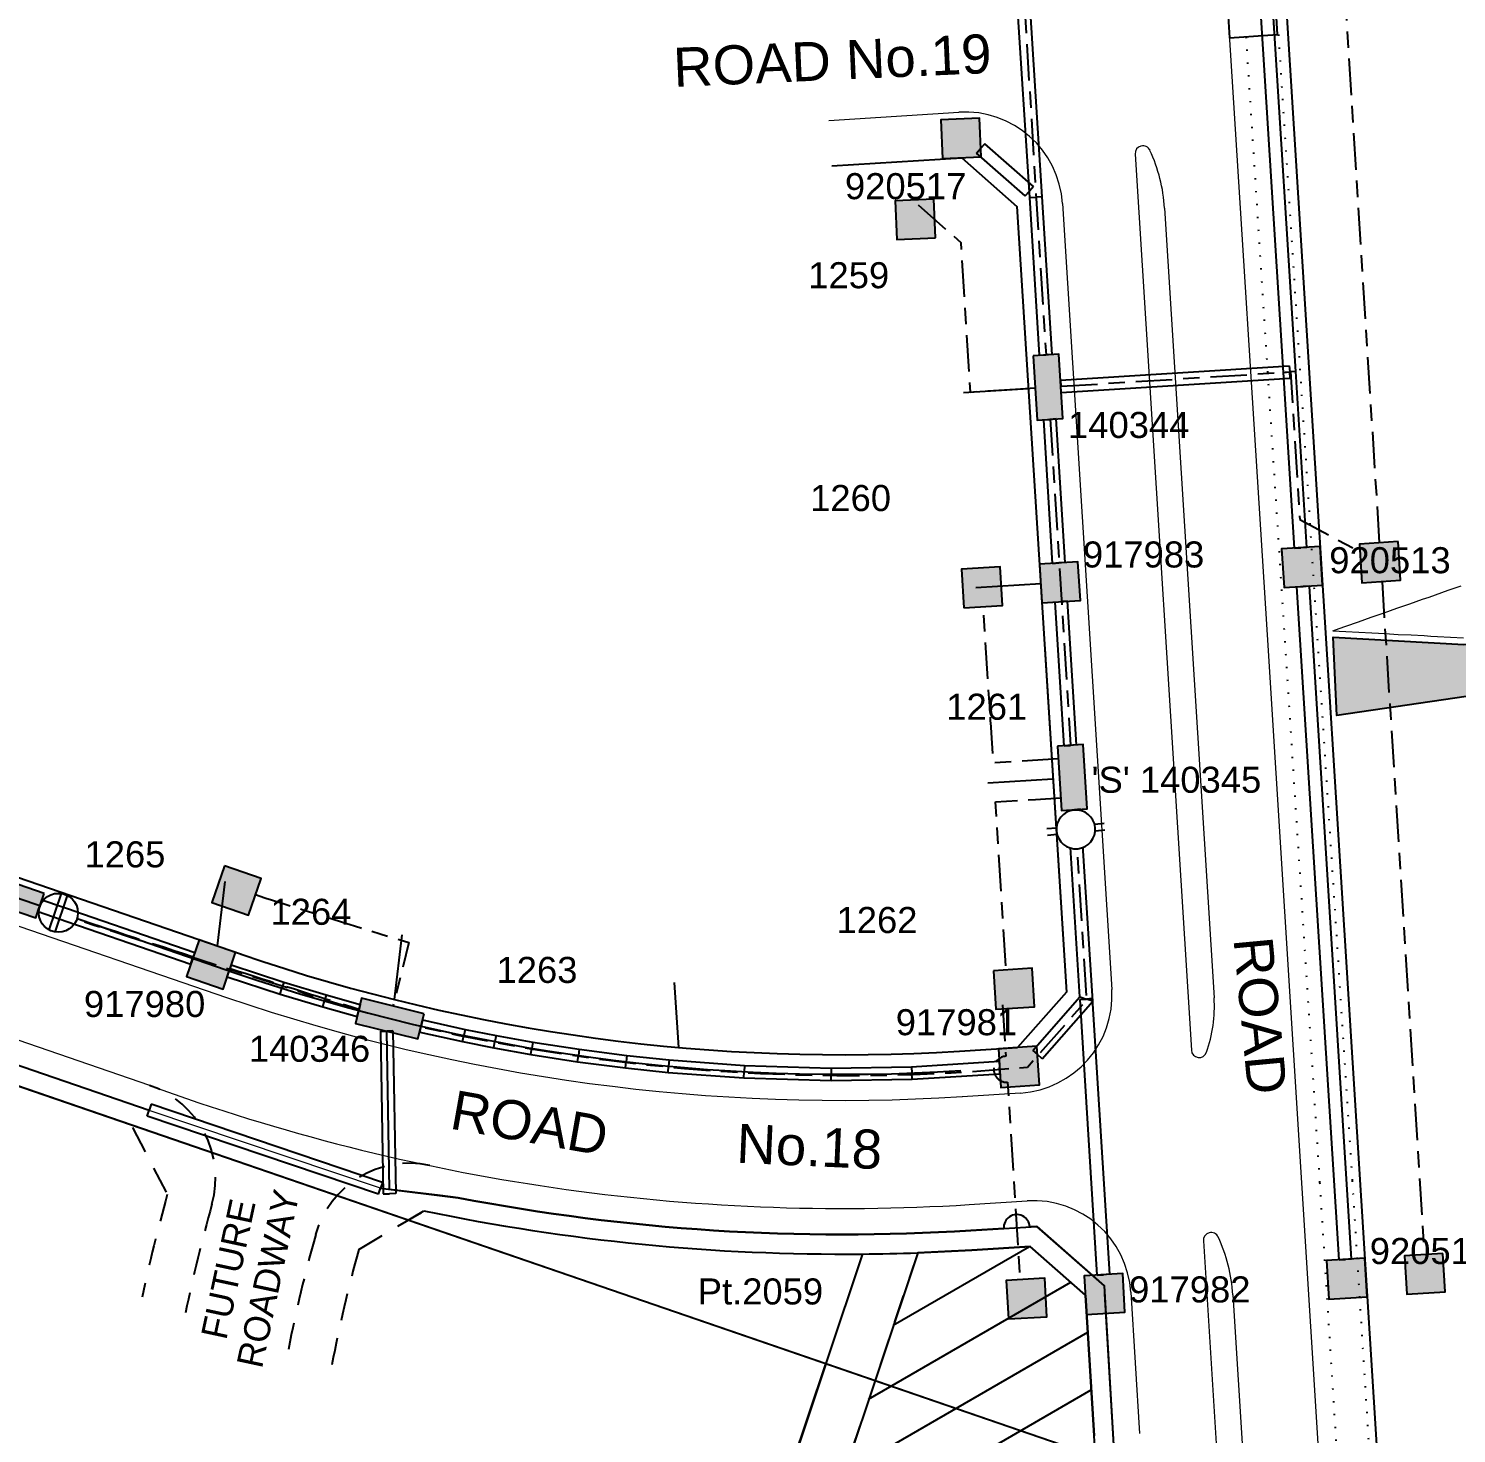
# Model space of a CAD drawing. Header units: metres. Extents: x 305482 to 305978, y 6275861 to 6276842.
# Drawn here: x 305648.5 to 305758.2, y 6276551.9 to 6276659.7 of the extents above; entities that cross this region are included whole.
import ezdxf
from ezdxf.enums import TextEntityAlignment as Align

# ---------------------------------------------------------------- set-up
doc = ezdxf.new("R2010")
doc.units = ezdxf.units.M
doc.header["$LTSCALE"] = 0.7
for name, pattern in [('Cable Exist OH', [1, 1, 0]), ('Cable Exist UG', [8.2, 4, -1.2, 1.8, -1.2]), ('Dash', [5, 3, -2]), ('DOT', [6.35, 0, -6.35]), ('IE Trench LV', [6.5, 5, -1.5])]:
    doc.linetypes.add(name, pattern=pattern)
doc.layers.get('0').update_dxf_attribs({"color": 6})
for name, color, linetype in [('_User Miscellaneous10', 8, 'Continuous'), ('_User Miscellaneous11', 7, 'Continuous'), ('_User Miscellaneous3', 11, 'Continuous'), ('_User Miscellaneous6', 7, 'Continuous'), ('_User Miscellaneous7', 150, 'Continuous'), ('_User Miscellaneous8', 7, 'Continuous'), ('_User Miscellaneous9', 8, 'Continuous'), ('_User_LV_Exist', 7, 'Continuous'), ('_User_SL_Exist', 7, 'Continuous'), ('Cadastre Developer_SP_EXT', 4, 'Continuous'), ('Cadastre Developer_SP_NEW', 4, 'Continuous'), ('Cadastre Land Parcels_SP_EXT', 4, 'Continuous'), ('Cadastre Roads_SP_EXT', 8, 'Continuous'), ('Equip_LV_NEW', 5, 'Continuous'), ('Mains_HV_NEW_V17', 2, 'Continuous'), ('Mains_LV_NEW_T84', 2, 'Continuous'), ('SupportsUG_SP_LV_EXT', 7, 'Continuous'), ('SupportsUG_SP_LV_SL_EXT', 7, 'Continuous'), ('Trench_SP_NEW', 2, 'Continuous'), ('UG_Details_SP_MISC', 7, 'Continuous')]:
    doc.layers.add(name, color=color, linetype=linetype)
doc.styles.add('ARIAL', font='arial.ttf', dxfattribs={"height": 2})
doc.styles.add('ARIAL 3.0', font='arial.ttf', dxfattribs={"height": 3})
doc.styles.add('COLUMN_LABEL', font='arial.ttf')
doc.styles.add('Dot', font='dotfont.shx', dxfattribs={"height": 2})
doc.styles.add('POLE_LABEL', font='arial.ttf')
doc.styles.get("Standard").update_dxf_attribs({"font": 'arial.ttf'})
doc.styles.add('style1', font='iso3098b.shx')
doc.linetypes.add('Cable New UG', pattern='A,8,-1,["x",style1,S=3.5,R=0,X=0.35,Y=-1],-3.5', length=12.5)
doc.linetypes.add('IE Trench HV', pattern='A,8,-2,["/",style1,S=2.5,R=0,X=0.1,Y=-1],-4.5', length=14.5)

# ---------------------------------------------------------------- blocks, each defined once
blk = doc.blocks.new('LV_UG_LINKS_OPEN_NEW')
blk.add_wipeout([(-1.17, 0.93), (-1.28, 0.78), (-1.36, 0.61), (-1.43, 0.44), (-1.47, 0.25), (-1.49, 0.07), (-1.49, -0.12), (-1.46, -0.31), (-1.41, -0.49), (-1.34, -0.66), (-1.25, -0.82), (-1.13, -0.97), (-1, -1.11), (-0.86, -1.22), (-0.7, -1.32), (-0.53, -1.4), (-0.35, -1.45), (-0.16, -1.49), (0.03, -1.49), (0.21, -1.48), (0.4, -1.44), (0.57, -1.38), (0.74, -1.3), (0.9, -1.19), (1.04, -1.07), (1.17, -0.93), (1.28, -0.78), (1.36, -0.61), (1.43, -0.44), (1.47, -0.25), (1.49, -0.07), (1.49, 0.12), (1.46, 0.31), (1.41, 0.49), (1.34, 0.66), (1.25, 0.82), (1.13, 0.97), (1, 1.11), (0.86, 1.22), (0.7, 1.32), (0.53, 1.4), (0.35, 1.45), (0.16, 1.49), (-0.03, 1.49), (-0.21, 1.48), (-0.4, 1.44), (-0.57, 1.38), (-0.74, 1.3), (-0.9, 1.19), (-1.04, 1.07)])
for p, q in [((-0.25, 1.47), (-0.25, 2.22)), ((0.25, 1.47), (0.25, 2.22)), ((-0.25, -1.47), (-0.25, -2.22)), ((0.25, -1.47), (0.25, -2.22))]:
    blk.add_line(p, q)
blk.add_lwpolyline([(1.49, 0, 1), (-1.49, 0, 1)], format="xyb", close=True)
for tag, p, flags in [('ORIENTATION', (0, 0), 9), ('Z', (0, 0), 1), ('USAGE', (0, -0.2), 9), ('NOTES', (0, -0.4), 9)]:
    blk.add_attdef(tag, p, '', height=0.2, dxfattribs=dict(flags=flags))
blk = doc.blocks.new('*U79')
for tag, flags, p in [('MAINTAINED_BY', 9, (1.5, -2.2)), ('TYPE', 9, (1.5, -2.6)), ('Z', 1, (1.5, -2.8)), ('NUMBER_OF_PHASES', 9, (1.5, -2.4))]:
    blk.add_attdef(tag, text='', height=0.2, dxfattribs=dict(flags=flags)).set_placement(p, align=Align.MIDDLE_LEFT)
blk.add_wipeout([(-0.81, 1.06), (-0.93, 0.92), (-1.04, 0.76), (-1.12, 0.59), (-1.18, 0.42), (-1.23, 0.23), (-1.24, 0.05), (-1.24, -0.14), (-1.21, -0.33), (-1.16, -0.51), (-1.08, -0.68), (-0.99, -0.84), (-0.87, -0.99), (-0.74, -1.12), (-0.59, -1.24), (-0.43, -1.33), (-0.26, -1.41), (-0.08, -1.46), (0.11, -1.49), (0.3, -1.49), (0.48, -1.48), (0.67, -1.43), (0.84, -1.37), (1.01, -1.29), (1.17, -1.18), (1.31, -1.06), (1.43, -0.92), (1.54, -0.76), (1.62, -0.59), (1.68, -0.42), (1.73, -0.23), (1.74, -0.05), (1.74, 0.14), (1.71, 0.33), (1.66, 0.51), (1.58, 0.68), (1.49, 0.84), (1.37, 0.99), (1.24, 1.12), (1.09, 1.24), (0.93, 1.33), (0.76, 1.41), (0.58, 1.46), (0.39, 1.49), (0.2, 1.49), (0.02, 1.48), (-0.17, 1.43), (-0.34, 1.37), (-0.51, 1.29), (-0.67, 1.18)])
for p, q in [((0, -1.48), (0, 1.48)), ((0.5, -1.48), (0.5, 1.48))]:
    blk.add_line(p, q)
blk.add_circle((0.25, 0), 1.5)
at = {"flags": 9}
for tag, p in [('ACTUAL_STATUS', (1.5, 0)), ('CONSTRUCTED_VOLTAGE', (1.5, -0.2)), ('OPERATING_VOLTAGE', (1.5, -0.6)), ('ORIENTATION', (1.5, -0.8)), ('STATE', (1.5, -1)), ('NO_PHASES', (1.5, -0.4)), ('SWITCH_TYPE', (1.5, -1.2)), ('OWNED_BY', (1.5, -1.8)), ('OPERATED_BY', (1.5, -2)), ('USAGE', (1.5, -1.4)), ('NOTES', (1.5, -1.6))]:
    blk.add_attdef(tag, text='', height=0.2, dxfattribs=at).set_placement(p, align=Align.MIDDLE_LEFT)
blk = doc.blocks.new('COLUMN_EXT')
at = {"layer": '_User Miscellaneous7'}
blk.add_hatch(color=256, dxfattribs=at).paths.add_polyline_path([(-7.49, 1.48), (-7.49, -1.49), (-4.52, -1.49), (-4.52, 1.48)])
at = {"layer": '_User Miscellaneous8'}
blk.add_hatch(color=256, dxfattribs=at).paths.add_polyline_path([(-1.49, 1.48), (-1.49, -1.49), (1.48, -1.49), (1.48, 1.48)])
at = {"layer": '_User Miscellaneous7'}
blk.add_lwpolyline([(-7.49, -1.49), (-4.52, -1.49), (-4.52, 1.48), (-7.49, 1.48)], close=True, dxfattribs=at)
at = {"layer": '_User Miscellaneous8'}
blk.add_lwpolyline([(-1.49, -1.49), (1.48, -1.49), (1.48, 1.48), (-1.49, 1.48)], close=True, dxfattribs=at)
at = {"flags": 9}
for tag, style, p in [('STRUCTURE_PLANT_NUMBER', 'POLE_LABEL', (1.81, 0.03)), ('STREET_CODE', 'COLUMN_LABEL', (1.81, -0.2))]:
    blk.add_attdef(tag, text='', height=0.2, dxfattribs=dict(at, style=style)).set_placement(p, align=Align.MIDDLE_LEFT)
for tag, p in [('COLUMN_TYPE', (1.81, -0.4)), ('OWNED_BY', (1.81, -0.6)), ('STATE', (1.81, -0.8)), ('USAGE', (1.81, -1)), ('STREETNAME', (1.81, -1.6)), ('SUBURB', (1.81, -1.8)), ('LEGEND', (1.81, -1.2)), ('LOCATION', (1.81, -1.4)), ('NOTES', (1.81, -2))]:
    blk.add_attdef(tag, text='', height=0.2, dxfattribs=at).set_placement(p, align=Align.MIDDLE_LEFT)
at = {"flags": 1}
blk.add_attdef('Z', (1.81, -2.35), '', height=0.2, dxfattribs=at)
at = {"layer": '_User Miscellaneous6', "style": 'ARIAL', "flags": 8}
blk.add_attdef('ASSET_NUM', text='', height=2, dxfattribs=at).set_placement((2, 2), align=Align.MIDDLE_LEFT)
blk = doc.blocks.new('*U80')
at = {"layer": '_User Miscellaneous7'}
blk.add_hatch(color=256, dxfattribs=at).paths.add_polyline_path([(7.48, -1.49), (7.48, 1.48), (4.51, 1.48), (4.51, -1.49)])
at = {"layer": '_User Miscellaneous8'}
blk.add_hatch(color=256, dxfattribs=at).paths.add_polyline_path([(1.48, -1.49), (1.48, 1.48), (-1.49, 1.48), (-1.49, -1.49)])
at = {"layer": '_User Miscellaneous7'}
blk.add_lwpolyline([(7.48, 1.48), (4.51, 1.48), (4.51, -1.49), (7.48, -1.49)], close=True, dxfattribs=at)
at = {"layer": '_User Miscellaneous8'}
blk.add_lwpolyline([(1.48, 1.48), (-1.49, 1.48), (-1.49, -1.49), (1.48, -1.49)], close=True, dxfattribs=at)
at = {"flags": 9}
for tag, style, p in [('STRUCTURE_PLANT_NUMBER', 'POLE_LABEL', (1.81, 0.03)), ('STREET_CODE', 'COLUMN_LABEL', (1.81, -0.2))]:
    blk.add_attdef(tag, text='', height=0.2, dxfattribs=dict(at, style=style)).set_placement(p, align=Align.MIDDLE_LEFT)
for tag, p in [('COLUMN_TYPE', (1.81, -0.4)), ('OWNED_BY', (1.81, -0.6)), ('STATE', (1.81, -0.8)), ('USAGE', (1.81, -1)), ('STREETNAME', (1.81, -1.6)), ('SUBURB', (1.81, -1.8)), ('LEGEND', (1.81, -1.2)), ('LOCATION', (1.81, -1.4)), ('NOTES', (1.81, -2))]:
    blk.add_attdef(tag, text='', height=0.2, dxfattribs=at).set_placement(p, align=Align.MIDDLE_LEFT)
at = {"flags": 1}
blk.add_attdef('Z', (1.81, -2.35), '', height=0.2, dxfattribs=at)
at = {"layer": '_User Miscellaneous6', "style": 'ARIAL', "flags": 8}
blk.add_attdef('ASSET_NUM', text='', height=2, dxfattribs=at).set_placement((2, 2), align=Align.MIDDLE_LEFT)
blk = doc.blocks.new('PILLAR_EXT')
blk.add_hatch(color=256).paths.add_polyline_path([(-2.475, 2.49), (-2.475, 0.51), (2.475, 0.51), (2.475, 2.49)])
blk.add_lwpolyline([(-2.475, 0.51), (2.475, 0.51), (2.475, 2.49), (-2.475, 2.49)], close=True)
for tag, p, flags in [('OWNED_BY', (0, 1.3), 9), ('STATE', (0, 1.1), 9), ('SUPPORT_TYPE', (0, 0.9), 9), ('USAGE', (0, 0.7), 9), ('LEGEND', (0, 0.5), 9), ('LOCATION', (0, 0.3), 9), ('NOTES', (0, 0.1), 9), ('PARENT', (0, -0.1), 9), ('STREETNAME', (0, -0.3), 9), ('SUBURB', (0, -0.5), 1)]:
    blk.add_attdef(tag, p, '', height=0.2, dxfattribs=dict(flags=flags))
at = {"layer": '_User Miscellaneous6', "style": 'ARIAL', "flags": 8}
blk.add_attdef('ASSET_NUM', text='', height=2, dxfattribs=at).set_placement((1.5, 7.5), align=Align.TOP_LEFT)
blk = doc.blocks.new('*U81')
at = {"layer": '_User Miscellaneous7'}
blk.add_hatch(color=256, dxfattribs=at).paths.add_polyline_path([(7.48, -1.49), (7.48, 1.48), (4.51, 1.48), (4.51, -1.49)])
at = {"layer": '_User Miscellaneous8'}
blk.add_hatch(color=256, dxfattribs=at).paths.add_polyline_path([(1.48, -1.49), (1.48, 1.48), (-1.49, 1.48), (-1.49, -1.49)])
at = {"layer": '_User Miscellaneous7'}
blk.add_lwpolyline([(7.48, 1.48), (4.51, 1.48), (4.51, -1.49), (7.48, -1.49)], close=True, dxfattribs=at)
at = {"layer": '_User Miscellaneous8'}
blk.add_lwpolyline([(1.48, 1.48), (-1.49, 1.48), (-1.49, -1.49), (1.48, -1.49)], close=True, dxfattribs=at)
at = {"flags": 9}
for tag, style, p in [('STRUCTURE_PLANT_NUMBER', 'POLE_LABEL', (1.81, 0.03)), ('STREET_CODE', 'COLUMN_LABEL', (1.81, -0.2))]:
    blk.add_attdef(tag, text='', height=0.2, dxfattribs=dict(at, style=style)).set_placement(p, align=Align.MIDDLE_LEFT)
for tag, p in [('COLUMN_TYPE', (1.81, -0.4)), ('OWNED_BY', (1.81, -0.6)), ('STATE', (1.81, -0.8)), ('USAGE', (1.81, -1)), ('STREETNAME', (1.81, -1.6)), ('SUBURB', (1.81, -1.8)), ('LEGEND', (1.81, -1.2)), ('LOCATION', (1.81, -1.4)), ('NOTES', (1.81, -2))]:
    blk.add_attdef(tag, text='', height=0.2, dxfattribs=at).set_placement(p, align=Align.MIDDLE_LEFT)
at = {"flags": 1}
blk.add_attdef('Z', (1.81, -2.35), '', height=0.2, dxfattribs=at)
at = {"layer": '_User Miscellaneous6', "style": 'ARIAL', "flags": 8}
blk.add_attdef('ASSET_NUM', text='', height=2, dxfattribs=at).set_placement((2, 2), align=Align.MIDDLE_LEFT)
blk = doc.blocks.new('*U89')
at = {"layer": '_User Miscellaneous7'}
blk.add_hatch(color=256, dxfattribs=at).paths.add_polyline_path([(7.49, -1.45), (7.48, 1.52), (4.51, 1.51), (4.52, -1.46)])
at = {"layer": '_User Miscellaneous8'}
blk.add_hatch(color=256, dxfattribs=at).paths.add_polyline_path([(1.49, -1.48), (1.48, 1.49), (-1.49, 1.48), (-1.48, -1.49)])
at = {"layer": '_User Miscellaneous7'}
blk.add_lwpolyline([(7.48, 1.52), (4.51, 1.51), (4.52, -1.46), (7.49, -1.45)], close=True, dxfattribs=at)
at = {"layer": '_User Miscellaneous8'}
blk.add_lwpolyline([(1.48, 1.49), (-1.49, 1.48), (-1.48, -1.49), (1.49, -1.48)], close=True, dxfattribs=at)
at = {"flags": 9}
for tag, style, p in [('STRUCTURE_PLANT_NUMBER', 'POLE_LABEL', (1.81, 0.03)), ('STREET_CODE', 'COLUMN_LABEL', (1.81, -0.2))]:
    blk.add_attdef(tag, text='', height=0.2, dxfattribs=dict(at, style=style)).set_placement(p, align=Align.MIDDLE_LEFT)
for tag, p in [('COLUMN_TYPE', (1.81, -0.4)), ('OWNED_BY', (1.81, -0.6)), ('STATE', (1.81, -0.8)), ('USAGE', (1.81, -1)), ('STREETNAME', (1.81, -1.6)), ('SUBURB', (1.81, -1.8)), ('LEGEND', (1.81, -1.2)), ('LOCATION', (1.81, -1.4)), ('NOTES', (1.81, -2))]:
    blk.add_attdef(tag, text='', height=0.2, dxfattribs=at).set_placement(p, align=Align.MIDDLE_LEFT)
at = {"flags": 1}
blk.add_attdef('Z', (1.81, -2.35), '', height=0.2, dxfattribs=at)
at = {"layer": '_User Miscellaneous6', "style": 'ARIAL', "flags": 8}
blk.add_attdef('ASSET_NUM', text='', height=2, dxfattribs=at).set_placement((2, 2), align=Align.MIDDLE_LEFT)
blk = doc.blocks.new('*U102')
at = {"layer": '_User Miscellaneous7'}
blk.add_hatch(color=256, dxfattribs=at).paths.add_polyline_path([(-7.54, 5.25), (-7.54, 2.28), (-4.57, 2.28), (-4.57, 5.25)])
at = {"layer": '_User Miscellaneous8'}
blk.add_hatch(color=256, dxfattribs=at).paths.add_polyline_path([(-1.49, 1.48), (-1.49, -1.49), (1.48, -1.49), (1.48, 1.48)])
at = {"layer": '_User Miscellaneous7'}
blk.add_lwpolyline([(-7.54, 2.28), (-4.57, 2.28), (-4.57, 5.25), (-7.54, 5.25)], close=True, dxfattribs=at)
at = {"layer": '_User Miscellaneous8'}
blk.add_lwpolyline([(-1.49, -1.49), (1.48, -1.49), (1.48, 1.48), (-1.49, 1.48)], close=True, dxfattribs=at)
at = {"flags": 9}
for tag, style, p in [('STRUCTURE_PLANT_NUMBER', 'POLE_LABEL', (1.81, 0.03)), ('STREET_CODE', 'COLUMN_LABEL', (1.81, -0.2))]:
    blk.add_attdef(tag, text='', height=0.2, dxfattribs=dict(at, style=style)).set_placement(p, align=Align.MIDDLE_LEFT)
for tag, p in [('COLUMN_TYPE', (1.81, -0.4)), ('OWNED_BY', (1.81, -0.6)), ('STATE', (1.81, -0.8)), ('USAGE', (1.81, -1)), ('STREETNAME', (1.81, -1.6)), ('SUBURB', (1.81, -1.8)), ('LEGEND', (1.81, -1.2)), ('LOCATION', (1.81, -1.4)), ('NOTES', (1.81, -2))]:
    blk.add_attdef(tag, text='', height=0.2, dxfattribs=at).set_placement(p, align=Align.MIDDLE_LEFT)
at = {"flags": 1}
blk.add_attdef('Z', (1.81, -2.35), '', height=0.2, dxfattribs=at)
at = {"layer": '_User Miscellaneous6', "style": 'ARIAL', "flags": 8}
blk.add_attdef('ASSET_NUM', text='', height=2, dxfattribs=at).set_placement((2, 2), align=Align.MIDDLE_LEFT)

msp = doc.modelspace()

# ---------------------------------------------------------------- hatches: boundary and pattern name
at = {"layer": '_User Miscellaneous10'}
h = msp.add_hatch(dxfattribs=at)
h.set_pattern_fill('AR-CONC', color=256, scale=0.01)
h.set_pattern_definition([(50, (305748.986, 6276607.0237), (1.821847, -0.15939), [0.1905, -2.0955]), (355, (305748.986, 6276607.0237), (-0.352434, 1.91057), [0.1524, -1.676406]), (100.4514, (305749.1379, 6276607.0104), (1.469412, 1.751178), [0.1619, -1.780902]), (46.1842, (305748.986, 6276607.5317), (2.71079, -0.42042), [0.28575, -3.14325]), (96.6356, (305749.212, 6276607.4967), (2.37404, 2.47426), [0.24285, -2.67136]), (351.184, (305748.986, 6276607.5317), (2.37404, 2.47426), [0.2286, -2.5146]), (21, (305749.24, 6276607.4047), (1.516144, -1.022652), [0.1905, -2.0955]), (326, (305749.24, 6276607.4047), (0.61802, 1.84188), [0.1524, -1.6764]), (71.4514, (305749.3664, 6276607.3195), (2.134164, 0.819228), [0.1619, -1.7809]), (37.5, (305748.98605, 6276607.0237), (0.030886, 0.8455504), [0, -1.65608, 0, -1.7018, 0, -1.68275]), (7.5, (305748.98605, 6276607.0237), (0.668197, 1.001806), [0, -0.97028, 0, -1.61798, 0, -0.64135]), (327.5, (305748.41963, 6276607.0237), (1.355906, -0.0572874), [0, -0.635, 0, -1.9812, 0, -2.6289]), (317.5, (305748.1656, 6276607.0237), (1.481292, 0.254265), [0, -0.8255, 0, -1.31572, 0, -1.8669])])
edge = h.paths.add_edge_path()
edge.add_line((305797.29, 6276637.12), (305797.53, 6276634.43))
edge.add_arc((305807.49, 6276635.29), 10, 184.9283, 274.9283)
edge.add_line((305808.35, 6276625.32), (305811.69, 6276625.61))
edge.add_line((305811.69, 6276625.61), (305812.12, 6276620.63))
edge.add_line((305812.12, 6276620.63), (305803.72, 6276619.91))
edge.add_line((305803.72, 6276619.91), (305797.43, 6276615.85))
edge.add_arc((305786.3, 6276622.9), 13.17, 272.5988, 327.6275, ccw=False)
edge.add_line((305786.9, 6276609.75), (305758.93, 6276608.48))
edge.add_line((305758.93, 6276608.48), (305748.99, 6276607.02))
edge.add_line((305748.99, 6276607.02), (305748.71, 6276613.02))
edge.add_line((305748.71, 6276613.02), (305758.75, 6276612.47))
edge.add_line((305758.75, 6276612.47), (305780.73, 6276613.47))
edge.add_line((305780.73, 6276613.47), (305787.1, 6276614.58))
edge.add_arc((305785.62, 6276623.13), 8.68, 279.8358, 306.6529)
edge.add_arc((305786.58, 6276621.74), 7, 307.1577, 364.9283)
edge.add_line((305793.55, 6276622.34), (305792.3, 6276636.83))
edge.add_line((305792.3, 6276636.83), (305797.29, 6276637.12))
at = {"layer": '_User Miscellaneous11'}
h = msp.add_hatch(dxfattribs=at)
h.set_pattern_fill('ANSI31', color=3, scale=1.25, angle=345)
edge = h.paths.add_edge_path()
edge.add_line((305689.2, 6276474.57), (305687.34, 6276477.51))
edge.add_line((305687.34, 6276477.51), (305695.16, 6276500.93))
edge.add_line((305695.16, 6276500.93), (305699.1, 6276503.96))
edge.add_line((305699.1, 6276503.96), (305691.8, 6276503.5))
edge.add_line((305691.8, 6276503.5), (305702.95, 6276536.87))
edge.add_line((305702.95, 6276536.87), (305710.25, 6276537.33))
edge.add_line((305710.25, 6276537.33), (305708.2, 6276539.98))
edge.add_line((305708.2, 6276539.98), (305716.78, 6276565.77))
edge.add_line((305716.78, 6276565.77), (305725.45, 6276566.26))
edge.add_line((305725.45, 6276566.26), (305729.69, 6276562.52))
edge.add_line((305729.69, 6276562.52), (305730.37, 6276551.71))
edge.add_arc((305683.96, 6276548.8), 46.5, -27.9856, 3.5945, ccw=False)
edge.add_arc((305741.8, 6276518.06), 19, 152.0144, 217.9832)
edge.add_arc((305698.06, 6276483.9), 36.5, 3.5945, 37.9832, ccw=False)
edge.add_line((305734.49, 6276486.19), (305734.9, 6276479.56))
edge.add_line((305734.9, 6276479.56), (305731.16, 6276475.32))
edge.add_line((305731.16, 6276475.32), (305702.82, 6276473.54))
edge.add_line((305702.82, 6276473.54), (305699.99, 6276473.49))
edge.add_arc((305693.8, 6276466.09), 9.65, 50.0704, 118.4478)
h.paths.add_polyline_path([(305697.61, 6276509.94), (305720.78, 6276509.94), (305720.78, 6276516.12), (305697.61, 6276516.12)], flags=24)
h.paths.add_polyline_path([(305706.58, 6276515.25), (305713.8, 6276515.25), (305713.8, 6276519.37), (305706.58, 6276519.37)], flags=24)

# ---------------------------------------------------------------- linework, layer by layer
at = {"layer": '_User Miscellaneous10'}
msp.add_lwpolyline([(305797.29, 6276637.12), (305797.53, 6276634.43, 0.414214), (305808.35, 6276625.32), (305811.69, 6276625.61), (305812.12, 6276620.63), (305803.72, 6276619.91), (305797.43, 6276615.85, -0.244831), (305786.9, 6276609.75), (305758.93, 6276608.48), (305748.99, 6276607.02), (305748.71, 6276613.02), (305758.75, 6276612.47), (305780.73, 6276613.47), (305787.1, 6276614.58, 0.117549), (305790.8, 6276616.16, 0.25755), (305793.55, 6276622.34), (305792.3, 6276636.83)], format="xyb", close=True, dxfattribs=at)
at = {"layer": '_User Miscellaneous10', "linetype": 'Continuous', "lineweight": 0}
for points in [[(305748.69, 6276613.52), (305749.18, 6276613.69), (305749.18, 6276613.69), (305749.68, 6276613.86), (305750.66, 6276614.21), (305750.66, 6276614.21), (305751.65, 6276614.55), (305752.63, 6276614.9), (305753.62, 6276615.24), (305754.6, 6276615.59), (305755.59, 6276615.93), (305756.08, 6276616.1), (305756.57, 6276616.28), (305757.56, 6276616.62), (305758.54, 6276616.97)], [(305748.69, 6276613.52), (305749.19, 6276613.49), (305749.19, 6276613.49), (305749.69, 6276613.46), (305750.7, 6276613.41), (305750.7, 6276613.41), (305751.7, 6276613.35), (305752.71, 6276613.3), (305753.71, 6276613.24), (305754.71, 6276613.19), (305755.72, 6276613.14), (305756.22, 6276613.11), (305756.72, 6276613.08), (305757.72, 6276613.03), (305758.73, 6276612.97)]]:
    msp.add_lwpolyline(points, dxfattribs=at)
at = {"layer": '_User Miscellaneous3', "color": 3, "linetype": 'DOT', "ltscale": 0.2}
for p, q in [((305747.68, 6276571.17), (305749.24, 6276546.46)), ((305750.18, 6276571.32), (305751.73, 6276546.61))]:
    msp.add_line(p, q, dxfattribs=at)
for points in [[(305744.51, 6276659.27), (305750.18, 6276571.32)], [(305742.02, 6276659.11), (305747.68, 6276571.17)]]:
    msp.add_lwpolyline(points, dxfattribs=at)
at = {"layer": '_User Miscellaneous9', "linetype": 'Dash'}
for p, q in [((305656.51, 6276575.38), (305659.19, 6276570.24)), ((305673.89, 6276566.02), (305678.9, 6276568.99)), ((305716.82, 6276565.78), (305708.2, 6276539.98))]:
    msp.add_line(p, q, dxfattribs=at)
at = {"layer": '_User Miscellaneous9'}
msp.add_lwpolyline([(305739.86, 6276673.39), (305740.76, 6276659.03), (305744.45, 6276659.27), (305744.34, 6276661.01)], dxfattribs=at)
at = {"layer": '_User Miscellaneous9', "linetype": 'Dash'}
for centre, radius, start, end in [((305655.4, 6276571.53), 7.5, 344.2253, 71.0519), ((305677.8, 6276565.14), 7.5, 78.113, 164.2617), ((305774.73, 6276537.82), 120, 164.3284, 168.2007), ((305774.73, 6276537.82), 116.5, 164.2253, 168.4373), ((305774.73, 6276537.82), 108.2, 164.2617, 169.0602), ((305774.73, 6276537.82), 104.7, 164.3794, 169.3528)]:
    msp.add_arc(centre, radius, start, end, dxfattribs=at)
at = {"layer": '_User_LV_Exist', "color": 7, "linetype": 'Cable Exist UG', "flags": 128}
for points in [[(305723.04, 6276692.91), (305724.55, 6276668.93), (305725.92, 6276646.7), (305726.67, 6276634.69)], [(305726.98, 6276629.75), (305728.55, 6276604.73)]]:
    msp.add_lwpolyline(points, dxfattribs=at)
at = {"layer": '_User_SL_Exist', "linetype": 'Cable Exist UG', "flags": 128}
for points in [[(305752.29, 6276620.26), (305749.18, 6276669.65)], [(305716.85, 6276646.2), (305720.12, 6276643.32), (305720.84, 6276631.84), (305724.33, 6276632.06)], [(305727.84, 6276632.28), (305745.45, 6276633.38), (305746.16, 6276622.06), (305750.78, 6276619.57)], [(305724.33, 6276632.06), (305725.83, 6276632.15)], [(305752.47, 6276617.3), (305755.71, 6276565.77)], [(305723.59, 6276587.8), (305722.8, 6276600.38), (305725.87, 6276600.57)], [(305725.87, 6276600.57), (305727.8, 6276600.69)]]:
    msp.add_lwpolyline(points, dxfattribs=at)
for points in [[(305723.34, 6276584.81), (305723.59, 6276580.86, 0.364924), (305722.66, 6276579.97, 0.364924)], [(305722.66, 6276579.97, 0.465283), (305723.72, 6276578.86), (305724.67, 6276563.69)]]:
    msp.add_lwpolyline(points, format="xyb", dxfattribs=at)
at = {"layer": 'Cadastre Developer_SP_EXT'}
for p, q in [((305710.22, 6276649.2), (305720.2, 6276649.82)), ((305720.2, 6276649.82), (305724.44, 6276646.08)), ((305720.33, 6276631.81), (305725.32, 6276632.12)), ((305721.27, 6276616.83), (305726.26, 6276617.14)), ((305726.57, 6276612.14), (305728.23, 6276585.78)), ((305722.21, 6276601.85), (305727.2, 6276602.16)), ((305663.04, 6276589.32), (305663.63, 6276594.28)), ((305676.64, 6276585.2), (305677.24, 6276590.17)), ((305698.12, 6276586.53), (305698.44, 6276581.54)), ((305728.23, 6276585.78), (305724.49, 6276581.53)), ((305720.02, 6276581.25), (305724.49, 6276581.53)), ((305677.51, 6276568.17), (305678.9, 6276568.99)), ((305720.98, 6276565.98), (305725.45, 6276566.26))]:
    msp.add_line(p, q, dxfattribs=at)
for start, end in [(258.2149, 270.5349), (270.5349, 273.5945)]:
    msp.add_arc((305711.1, 6276723.32), 157.65, start, end, dxfattribs=at)
at = {"layer": 'Cadastre Developer_SP_NEW'}
for p, q in [((305736.99, 6276790.86), (305752.33, 6276546.65)), ((305720.98, 6276565.98), (305725.45, 6276566.26)), ((305729.69, 6276562.52), (305725.45, 6276566.26)), ((305712.57, 6276565.68), (305682.33, 6276475.15)), ((305729.69, 6276562.52), (305730.37, 6276551.71))]:
    msp.add_line(p, q, dxfattribs=at)
at = {"layer": 'Cadastre Land Parcels_SP_EXT', "linetype": 'Continuous'}
for p, q in [((305752.59, 6276542.54), (305615.24, 6276589.72)), ((305705.69, 6276545.09), (305709.76, 6276557.25))]:
    msp.add_line(p, q, dxfattribs=at)
for points in [[(305709.75, 6276557.25), (305615.24, 6276589.72), (305567.96, 6276498.62)], [(305482.35, 6275956.56), (305495.55, 6275963.35), (305509.72, 6275958.48), (305611.04, 6276261.75), (305709.76, 6276557.25), (305709.76, 6276557.25)], [(305583.88, 6275932.8), (305618.47, 6275920.9), (305662.91, 6275905.6), (305859.83, 6276505.62), (305709.76, 6276557.25), (305611.04, 6276261.75), (305510.04, 6275959.42)]]:
    msp.add_lwpolyline(points, dxfattribs=at)
at = {"layer": 'Cadastre Roads_SP_EXT', "lineweight": 9}
for p, q in [((305732.49, 6276790.67), (305743.64, 6276613.21)), ((305710, 6276652.69), (305719.98, 6276653.32)), ((305733.51, 6276650.1), (305737.83, 6276581.32)), ((305735.77, 6276645.94), (305739.58, 6276585.34)), ((305743.64, 6276613.21), (305747.84, 6276546.37)), ((305720.24, 6276577.76), (305724.71, 6276578.04)), ((305720.76, 6276569.48), (305725.23, 6276569.76)), ((305738.75, 6276566.7), (305740, 6276546.72)), ((305733.18, 6276562.74), (305733.86, 6276551.91)), ((305741.01, 6276562.54), (305742.05, 6276546.01))]:
    msp.add_line(p, q, dxfattribs=at)
for centre, radius, start, end in [((305720.45, 6276645.83), 7.5, 3.5945, 93.5945), ((305734.11, 6276650.14), 0.6, 24.7232, 183.5945), ((305723.3, 6276645.16), 12.5, 3.5945, 24.7232), ((305724.24, 6276585.52), 7.5, 273.5945, 3.5945), ((305711.1, 6276723.32), 145.85, 251.0519, 273.5945), ((305729.1, 6276584.68), 10.5, 340.4028, 3.5945), ((305738.43, 6276581.36), 0.6, 183.5945, 340.4028), ((305711.1, 6276723.97), 154.8, 249.8719, 273.5783), ((305725.7, 6276562.27), 7.5, 3.5945, 93.5945), ((305739.35, 6276566.73), 0.6, 24.7232, 183.5945), ((305728.54, 6276561.76), 12.5, 3.5945, 24.7232)]:
    msp.add_arc(centre, radius, start, end, dxfattribs=at)
at = {"layer": 'Mains_LV_NEW_T84', "color": 43, "linetype": 'Cable New UG', "flags": 128}
msp.add_lwpolyline([(305727.8, 6276632.28), (305727.84, 6276632.28)], dxfattribs=at)
at = {"layer": 'Mains_LV_NEW_T84', "color": 2, "linetype": 'Cable New UG', "flags": 128}
msp.add_lwpolyline([(305680.14, 6276570.16), (305676.25, 6276570.64), (305676.04, 6276582.79)], dxfattribs=at)
for points in [[(305723.42, 6276567.64), (305720.89, 6276567.48, -0.063404), (305681.52, 6276570), (305680.14, 6276570.16)], [(305730.72, 6276537.97, 0.008928), (305731.08, 6276539.65, 0.055033), (305731.94, 6276550.15), (305731.15, 6276563.23), (305725.97, 6276567.8), (305725.42, 6276567.76, 1), (305723.42, 6276567.64)]]:
    msp.add_lwpolyline(points, format="xyb", dxfattribs=at)
at = {"layer": 'Trench_SP_NEW', "linetype": 'IE Trench LV', "flags": 128}
for points in [[(305649.4, 6276592.39, 0.00303), (305661.18, 6276588.5)], [(305664.01, 6276587.59, 0.002534), (305673.91, 6276584.48)]]:
    msp.add_lwpolyline(points, format="xyb", dxfattribs=at)
at = {"layer": 'Trench_SP_NEW', "linetype": 'IE Trench HV', "ltscale": 0.9, "flags": 128}
for points in [[(305675.57, 6276570.72), (305681.52, 6276570, 0.063404), (305720.89, 6276567.48), (305725.97, 6276567.8), (305730.68, 6276563.65)], [(305731.08, 6276539.65, 0.055033), (305731.94, 6276550.15), (305731.19, 6276562.62)]]:
    msp.add_lwpolyline(points, format="xyb", dxfattribs=at)
at = {"layer": 'UG_Details_SP_MISC'}
for p, q in [((305744.9, 6276633.35), (305742.65, 6276669.11)), ((305745.86, 6276633.41), (305743.61, 6276669.17)), ((305725.42, 6276646.77), (305724.08, 6276667.92)), ((305726.38, 6276646.83), (305725.03, 6276667.98)), ((305721.33, 6276650.18), (305721.65, 6276650.54)), ((305721.97, 6276650.9), (305721.65, 6276650.54)), ((305725.71, 6276647.61), (305721.97, 6276650.9)), ((305725.07, 6276646.89), (305721.33, 6276650.18)), ((305725.07, 6276646.89), (305725.39, 6276647.25)), ((305725.71, 6276647.61), (305725.39, 6276647.25)), ((305725.42, 6276646.77), (305725.9, 6276646.8)), ((305725.42, 6276646.77), (305725.9, 6276646.8)), ((305726.18, 6276634.66), (305725.42, 6276646.77)), ((305726.38, 6276646.83), (305725.9, 6276646.8)), ((305726.38, 6276646.83), (305725.9, 6276646.8)), ((305727.14, 6276634.72), (305726.38, 6276646.83)), ((305726.18, 6276634.66), (305726.66, 6276634.69)), ((305727.14, 6276634.72), (305726.66, 6276634.69)), ((305727.77, 6276632.75), (305745.35, 6276633.86)), ((305727.83, 6276631.8), (305745.41, 6276632.9)), ((305744.9, 6276633.35), (305745.38, 6276633.38)), ((305744.9, 6276633.35), (305745.38, 6276633.38)), ((305745.75, 6276619.85), (305744.9, 6276633.35)), ((305745.35, 6276633.86), (305745.38, 6276633.38)), ((305745.86, 6276633.41), (305745.38, 6276633.38)), ((305745.86, 6276633.41), (305745.38, 6276633.38)), ((305745.41, 6276632.9), (305745.38, 6276633.38)), ((305746.71, 6276619.91), (305745.86, 6276633.41)), ((305727.77, 6276632.75), (305727.8, 6276632.28)), ((305727.83, 6276631.8), (305727.8, 6276632.28)), ((305726.49, 6276629.71), (305726.97, 6276629.74)), ((305727.18, 6276618.69), (305726.49, 6276629.71)), ((305727.45, 6276629.77), (305726.97, 6276629.74)), ((305728.14, 6276618.75), (305727.45, 6276629.77)), ((305745.75, 6276619.85), (305746.23, 6276619.88)), ((305746.71, 6276619.91), (305746.23, 6276619.88)), ((305727.18, 6276618.69), (305727.66, 6276618.72)), ((305728.14, 6276618.75), (305727.66, 6276618.72)), ((305745.93, 6276616.89), (305746.41, 6276616.92)), ((305749.18, 6276565.23), (305745.93, 6276616.89)), ((305746.89, 6276616.95), (305746.41, 6276616.92)), ((305750.14, 6276565.29), (305746.89, 6276616.95)), ((305727.37, 6276615.72), (305727.85, 6276615.75)), ((305728.06, 6276604.69), (305727.37, 6276615.72)), ((305728.33, 6276615.78), (305727.85, 6276615.75)), ((305729.02, 6276604.75), (305728.33, 6276615.78)), ((305728.06, 6276604.69), (305728.54, 6276604.72)), ((305729.02, 6276604.75), (305728.54, 6276604.72)), ((305660.99, 6276587.93), (305661.14, 6276588.38)), ((305661.3, 6276588.83), (305661.14, 6276588.38)), ((305664.1, 6276587.87), (305663.95, 6276587.42)), ((305664.1, 6276587.87), (305668.13, 6276586.54)), ((305663.8, 6276586.96), (305663.95, 6276587.42)), ((305663.8, 6276586.96), (305667.85, 6276585.63)), ((305667.85, 6276585.63), (305667.99, 6276586.08)), ((305668.13, 6276586.54), (305667.99, 6276586.08)), ((305668.13, 6276586.54), (305671.4, 6276585.56)), ((305667.85, 6276585.63), (305671.13, 6276584.64)), ((305671.13, 6276584.64), (305671.26, 6276585.1)), ((305671.13, 6276584.64), (305673.76, 6276583.91)), ((305671.4, 6276585.56), (305671.26, 6276585.1)), ((305671.4, 6276585.56), (305674.01, 6276584.83)), ((305674.01, 6276584.83), (305673.89, 6276584.37)), ((305725.65, 6276581.31), (305729.27, 6276585.42)), ((305726.37, 6276580.67), (305730.26, 6276585.08)), ((305729.27, 6276585.42), (305729.77, 6276585.25)), ((305729.29, 6276585.22), (305729.77, 6276585.25)), ((305730.61, 6276564.06), (305729.29, 6276585.22)), ((305730.24, 6276585.28), (305729.77, 6276585.25)), ((305730.26, 6276585.08), (305729.77, 6276585.25)), ((305731.57, 6276564.12), (305730.24, 6276585.28)), ((305673.76, 6276583.91), (305673.89, 6276584.37)), ((305678.79, 6276583.64), (305678.69, 6276583.17)), ((305678.79, 6276583.64), (305682.07, 6276582.92)), ((305675.56, 6276582.78), (305676.04, 6276582.79)), ((305675.56, 6276582.78), (305675.77, 6276570.3)), ((305676.52, 6276582.8), (305676.04, 6276582.79)), ((305676.52, 6276582.8), (305676.73, 6276570.31)), ((305678.59, 6276582.7), (305678.69, 6276583.17)), ((305678.59, 6276582.7), (305681.87, 6276581.98)), ((305681.87, 6276581.98), (305681.97, 6276582.45)), ((305682.07, 6276582.92), (305681.97, 6276582.45)), ((305682.07, 6276582.92), (305684.44, 6276582.45)), ((305684.44, 6276582.45), (305684.35, 6276581.98)), ((305684.44, 6276582.45), (305687.27, 6276581.95)), ((305681.87, 6276581.98), (305684.26, 6276581.51)), ((305684.26, 6276581.51), (305684.35, 6276581.98)), ((305684.26, 6276581.51), (305687.11, 6276581)), ((305687.11, 6276581), (305687.19, 6276581.47)), ((305687.27, 6276581.95), (305687.19, 6276581.47)), ((305687.27, 6276581.95), (305690.83, 6276581.39)), ((305690.83, 6276581.39), (305690.76, 6276580.92)), ((305690.83, 6276581.39), (305694.48, 6276580.92)), ((305725.65, 6276581.31), (305726.01, 6276580.99)), ((305687.11, 6276581), (305690.69, 6276580.44)), ((305690.69, 6276580.44), (305690.76, 6276580.92)), ((305690.69, 6276580.44), (305694.37, 6276579.96)), ((305694.37, 6276579.96), (305694.43, 6276580.44)), ((305694.48, 6276580.92), (305694.43, 6276580.44)), ((305694.48, 6276580.92), (305697.74, 6276580.58)), ((305697.74, 6276580.58), (305697.69, 6276580.1)), ((305697.74, 6276580.58), (305703.51, 6276580.15)), ((305716.35, 6276580.05), (305723.07, 6276580.47)), ((305723.07, 6276580.47), (305723.1, 6276579.99)), ((305726.37, 6276580.67), (305726.01, 6276580.99)), ((305694.37, 6276579.96), (305697.65, 6276579.62)), ((305697.65, 6276579.62), (305697.69, 6276580.1)), ((305697.65, 6276579.62), (305703.46, 6276579.19)), ((305703.46, 6276579.19), (305703.48, 6276579.67)), ((305703.46, 6276579.19), (305710.16, 6276578.99)), ((305703.51, 6276580.15), (305703.48, 6276579.67)), ((305703.51, 6276580.15), (305710.17, 6276579.95)), ((305710.16, 6276578.99), (305710.17, 6276579.47)), ((305710.16, 6276578.99), (305716.39, 6276579.09)), ((305710.17, 6276579.95), (305716.35, 6276580.05)), ((305710.17, 6276579.95), (305710.17, 6276579.47)), ((305716.35, 6276580.05), (305716.37, 6276579.57)), ((305716.39, 6276579.09), (305716.37, 6276579.57)), ((305716.39, 6276579.09), (305723.13, 6276579.51)), ((305723.13, 6276579.51), (305723.1, 6276579.99)), ((305657.96, 6276577.18), (305657.81, 6276576.73)), ((305675.72, 6276571.17), (305657.96, 6276577.18)), ((305657.65, 6276576.27), (305657.81, 6276576.73)), ((305675.41, 6276570.26), (305657.65, 6276576.27)), ((305675.41, 6276570.26), (305675.57, 6276570.72)), ((305675.72, 6276571.17), (305675.57, 6276570.72)), ((305675.77, 6276570.3), (305676.25, 6276570.3)), ((305676.73, 6276570.31), (305676.25, 6276570.3)), ((305749.18, 6276565.23), (305749.66, 6276565.26)), ((305750.14, 6276565.29), (305749.66, 6276565.26)), ((305730.61, 6276564.06), (305731.09, 6276564.09)), ((305731.57, 6276564.12), (305731.09, 6276564.09))]:
    msp.add_line(p, q, dxfattribs=at)

# ---------------------------------------------------------------- block references
at = {"layer": 'SupportsUG_SP_LV_EXT'}
ref = msp.add_blockref('PILLAR_EXT', (305725.32, 6276632.12), dxfattribs=dict(at, rotation=273.5945366409831))
ref.add_attrib('ASSET_NUM_001', '140344', (305728.36, 6276628.31), dxfattribs={"layer": '_User Miscellaneous6', "height": 2, "style": 'ARIAL'})
ref = msp.add_blockref('PILLAR_EXT', (305676.64, 6276585.2), dxfattribs=dict(at, rotation=165.9932542688686))
ref.add_attrib('ASSET_NUM_001', '140346', (305665.45, 6276580.43), dxfattribs={"layer": '_User Miscellaneous6', "height": 2, "style": 'ARIAL'})
at = {"layer": 'SupportsUG_SP_LV_SL_EXT'}
ref = msp.add_blockref('*U102', (305720.13, 6276651.31), dxfattribs=dict(at, rotation=92.58274769616808))
ref.add_attrib('ASSET_NUM_001', '920517', (305711.23, 6276646.64), dxfattribs={"layer": '_User Miscellaneous6', "height": 2, "style": 'ARIAL'})
ref = msp.add_blockref('COLUMN_EXT', (305727.74, 6276617.23), dxfattribs=dict(at, rotation=3.594536634720185))
ref.add_attrib('ASSET_NUM_001', '917983', (305729.5, 6276618.37), dxfattribs={"layer": '_User Miscellaneous6', "height": 2, "style": 'ARIAL'})
ref = msp.add_blockref('COLUMN_EXT', (305746.33, 6276618.4), dxfattribs=dict(at, rotation=183.5945366378364))
ref.add_attrib('ASSET_NUM_001', '920513', (305748.42, 6276617.93), dxfattribs={"layer": '_User Miscellaneous6', "height": 2, "style": 'ARIAL'})
ref = msp.add_blockref('*U80', (305724.58, 6276580.05), dxfattribs=dict(at, rotation=93.59453665232996))
ref.add_attrib('ASSET_NUM_001', '917981', (305715.13, 6276582.47), dxfattribs={"layer": '_User Miscellaneous6', "height": 2, "style": 'ARIAL'})
ref = msp.add_blockref('*U89', (305749.77, 6276563.78), dxfattribs=dict(at, rotation=3.306620569210899))
ref.add_attrib('ASSET_NUM_001', '920514', (305751.53, 6276564.91), dxfattribs={"layer": '_User Miscellaneous6', "height": 2, "style": 'ARIAL'})
ref = msp.add_blockref('COLUMN_EXT', (305731.17, 6276562.61), dxfattribs=dict(at, rotation=3.306620569210899))
ref.add_attrib('ASSET_NUM_001', '917982', (305733.05, 6276561.96), dxfattribs={"layer": '_User Miscellaneous6', "height": 2, "style": 'ARIAL'})

# ---------------------------------------------------------------- texts
at = {"layer": '_User Miscellaneous9', "style": 'Dot'}
for s, p in [('ROADWAY', (305668.49, 6276563.45)), ('FUTURE', (305665.44, 6276564.19))]:
    msp.add_text(s, height=2, rotation=77.9068, dxfattribs=at).set_placement(p, align=Align.BOTTOM_CENTER)
at = {"layer": 'Cadastre Developer_SP_EXT', "char_height": 2, "attachment_point": 5, "style": 'ARIAL', "bg_fill": 3, "box_fill_scale": 1.1, "bg_fill_color": 256, "bg_fill_transparency": 0}
for s, insert in [('1259', (305711.52, 6276640.79)), ('1260', (305711.66, 6276623.69)), ('1261', (305722.12, 6276607.67)), ('1265', (305655.94, 6276596.34)), ('1264', (305670.22, 6276591.93))]:
    msp.add_mtext(s, dxfattribs=dict(at, insert=insert))
at = {"layer": 'Cadastre Developer_SP_NEW', "insert": (305743.1, 6276583.98), "char_height": 3, "attachment_point": 5, "rotation": 275.4013, "style": 'ARIAL 3.0'}
msp.add_mtext_dynamic_manual_height_columns('ROAD', width=18.8399, gutter_width=15, heights=[0], dxfattribs=at)
at = {"layer": 'Cadastre Roads_SP_EXT', "color": 3, "char_height": 3, "attachment_point": 5, "style": 'ARIAL 3.0'}
for s, width, insert, rotation in [('ROAD No.19', 29.7143, (305710.26, 6276657.27), 2.5465), ('ROAD', 18.8399, (305743.1, 6276583.98), 275.4013), ('ROAD', 18.8399, (305687.01, 6276575.72), 349.9368), ('No.18', 18.8399, (305708.5, 6276573.91), 357.4284)]:
    msp.add_mtext_dynamic_manual_height_columns(s, width=width, gutter_width=15, heights=[0], dxfattribs=dict(at, insert=insert, rotation=rotation))

# ---------------------------------------------------------------- next in the draw order: linework, layer by layer
at = {"layer": '_User_LV_Exist', "color": 7, "linetype": 'Cable Exist UG', "flags": 128}
msp.add_lwpolyline([(305673.89, 6276584.39, -0.005556), (305652.23, 6276591.35, -0.005556)], format="xyb", dxfattribs=at)
at = {"layer": '_User_SL_Exist', "linetype": 'Cable Exist UG', "flags": 128}
msp.add_lwpolyline([(305727.62, 6276603.69), (305722.62, 6276603.37), (305721.86, 6276615.38)], dxfattribs=at)
msp.add_lwpolyline([(305665.96, 6276593.26, 0.003031), (305677.74, 6276589.58), (305676.52, 6276584.71)], format="xyb", dxfattribs=at)
at = {"layer": 'Cadastre Developer_SP_EXT'}
for p, q in [((305605.87, 6276608.94), (305664.88, 6276588.69)), ((305605.38, 6276607.53), (305664.39, 6276587.27))]:
    msp.add_line(p, q, dxfattribs=at)
at = {"layer": 'Cadastre Roads_SP_EXT', "lineweight": 9}
for p, q in [((305604, 6276605.88), (305663.74, 6276585.37)), ((305606.05, 6276596.4), (305657.83, 6276578.63))]:
    msp.add_line(p, q, dxfattribs=at)
at = {"layer": 'Trench_SP_NEW', "linetype": 'IE Trench HV', "ltscale": 0.9, "flags": 128}
msp.add_lwpolyline([(305657.79, 6276576.69), (305615.72, 6276591.14), (305604.71, 6276594.74), (305598.24, 6276590.67), (305595.41, 6276566.9)], dxfattribs=at)

# ---------------------------------------------------------------- next in the draw order: texts
at = {"layer": 'Cadastre Developer_SP_EXT', "char_height": 2, "attachment_point": 5, "style": 'ARIAL', "bg_fill": 3, "box_fill_scale": 1.1, "bg_fill_color": 256, "bg_fill_transparency": 0}
for s, insert in [('1262', (305713.69, 6276591.3)), ('1263', (305687.58, 6276587.47))]:
    msp.add_mtext(s, dxfattribs=dict(at, insert=insert))

# ---------------------------------------------------------------- next in the draw order: linework, layer by layer
at = {"layer": '_User_LV_Exist', "color": 7, "linetype": 'Cable Exist UG', "flags": 128}
msp.add_lwpolyline([(305728.87, 6276599.78), (305729.78, 6276585.16), (305725.24, 6276580, -0.08024), (305678.67, 6276583.09, -0.08024)], format="xyb", dxfattribs=at)
at = {"layer": 'Cadastre Developer_SP_EXT'}
for radius in [142.35, 143.85]:
    msp.add_arc((305711.1, 6276723.32), radius, 251.0519, 273.5945, dxfattribs=at)

# ---------------------------------------------------------------- next in the draw order: block references
at = {"layer": 'Equip_LV_NEW', "linetype": 'Cable Exist OH', "lineweight": 0, "rotation": 341.356646589161}
msp.add_blockref('*U79', (305650.59, 6276591.95), dxfattribs=at)

# ---------------------------------------------------------------- next in the draw order: linework, layer by layer
at = {"layer": 'Mains_HV_NEW_V17', "color": 2, "linetype": 'Cable New UG', "lineweight": 0, "flags": 128}
msp.add_lwpolyline([(305693.42, 6276434.96), (305692.53, 6276449.09), (305705.2, 6276449.89), (305703.81, 6276472.09), (305731.87, 6276473.86), (305736.44, 6276479.03), (305735.98, 6276486.29, 0.154908), (305727.61, 6276507.81, -0.159658), (305724.3, 6276518.2, -0.120741), (305726.35, 6276526.27, 0.074294), (305731.08, 6276539.65, 0.055033), (305731.94, 6276550.15), (305731.15, 6276563.23), (305725.97, 6276567.8), (305720.89, 6276567.48, -0.063404), (305681.52, 6276570), (305675.57, 6276570.72), (305657.79, 6276576.69), (305615.72, 6276591.14), (305604.71, 6276594.74), (305598.24, 6276590.67), (305596.11, 6276572.81), (305584.93, 6276574.16, 1), (305582.94, 6276574.4), (305581.97, 6276574.52, 1), (305579.99, 6276574.76), (305567.88, 6276576.23)], format="xyb", dxfattribs=at)
at = {"layer": 'UG_Details_SP_MISC'}
for p, q in [((305649.25, 6276591.96), (305649.41, 6276592.41)), ((305649.57, 6276592.86), (305649.41, 6276592.41)), ((305649.57, 6276592.86), (305661.3, 6276588.83)), ((305649.25, 6276591.96), (305660.99, 6276587.93))]:
    msp.add_line(p, q, dxfattribs=at)

# ---------------------------------------------------------------- next in the draw order: block references
at = {"layer": 'Equip_LV_NEW', "linetype": 'Cable Exist UG', "lineweight": 0, "ltscale": 0.5, "rotation": 275.6102056017987}
msp.add_blockref('LV_UG_LINKS_OPEN_NEW', (305728.96, 6276598.27), dxfattribs=at)
at = {"layer": 'SupportsUG_SP_LV_EXT'}
ref = msp.add_blockref('PILLAR_EXT', (305647.56, 6276594.63), dxfattribs=dict(at, rotation=161.0519445025302))
ref.add_attrib('ASSET_NUM_001', "'S' 140347", (305631.75, 6276590.18), dxfattribs={"layer": '_User Miscellaneous6', "height": 2, "style": 'ARIAL'})
at = {"layer": 'SupportsUG_SP_LV_SL_EXT'}
ref = msp.add_blockref('*U81', (305662.55, 6276587.91), dxfattribs=dict(at, rotation=71.05194439940844))
ref.add_attrib('ASSET_NUM_001', '917980', (305652.79, 6276583.87), dxfattribs={"layer": '_User Miscellaneous6', "height": 2, "style": 'ARIAL'})

# ---------------------------------------------------------------- next in the draw order: linework, layer by layer
at = {"layer": 'Cadastre Developer_SP_EXT'}
msp.add_line((305724.44, 6276646.08), (305728.23, 6276585.78), dxfattribs=at)
at = {"layer": 'Cadastre Roads_SP_EXT', "lineweight": 9}
msp.add_line((305727.93, 6276646.3), (305731.72, 6276585.99), dxfattribs=at)
at = {"layer": 'UG_Details_SP_MISC'}
for p, q in [((305728.37, 6276599.75), (305728.85, 6276599.78)), ((305729.27, 6276585.42), (305728.37, 6276599.75)), ((305729.33, 6276599.81), (305728.85, 6276599.78)), ((305730.26, 6276585.08), (305729.33, 6276599.81))]:
    msp.add_line(p, q, dxfattribs=at)

# ---------------------------------------------------------------- next in the draw order: block references
at = {"layer": 'SupportsUG_SP_LV_EXT'}
ref = msp.add_blockref('PILLAR_EXT', (305727.2, 6276602.16), dxfattribs=dict(at, rotation=273.5945366413931))
ref.add_attrib('ASSET_NUM_001', "'S' 140345", (305730.17, 6276601.08), dxfattribs={"layer": '_User Miscellaneous6', "height": 2, "style": 'ARIAL'})

# ---------------------------------------------------------------- next in the draw order: texts
at = {"layer": 'Cadastre Developer_SP_NEW', "color": 43, "insert": (305704.74, 6276562.79), "char_height": 2, "attachment_point": 5, "style": 'ARIAL', "bg_fill": 3, "box_fill_scale": 1.1, "bg_fill_color": 256, "bg_fill_transparency": 0}
msp.add_mtext('Pt.2059', dxfattribs=at)

# ---------------------------------------------------------------- next in the draw order: linework, layer by layer
at = {"layer": 'Cadastre Developer_SP_NEW'}
msp.add_lwpolyline([(305699.99, 6276473.49), (305702.82, 6276473.54), (305731.16, 6276475.32), (305734.9, 6276479.56), (305734.49, 6276486.19, 0.151185), (305726.83, 6276506.37, -0.296066), (305725.02, 6276526.98, 0.138673), (305730.37, 6276551.71), (305729.69, 6276562.52), (305725.45, 6276566.26), (305720.98, 6276565.98), (305716.82, 6276565.78), (305708.2, 6276539.98), (305710.25, 6276537.33)], format="xyb", dxfattribs=at)

# ---------------------------------------------------------------- next in the draw order: block references
at = {"layer": 'Equip_LV_NEW', "color": 43, "linetype": 'Cable Exist UG', "lineweight": 0, "ltscale": 0.5, "rotation": 275.6102056017987}
msp.add_blockref('LV_UG_LINKS_OPEN_NEW', (305728.96, 6276598.27), dxfattribs=at)

doc.saveas('drawing.dxf')
